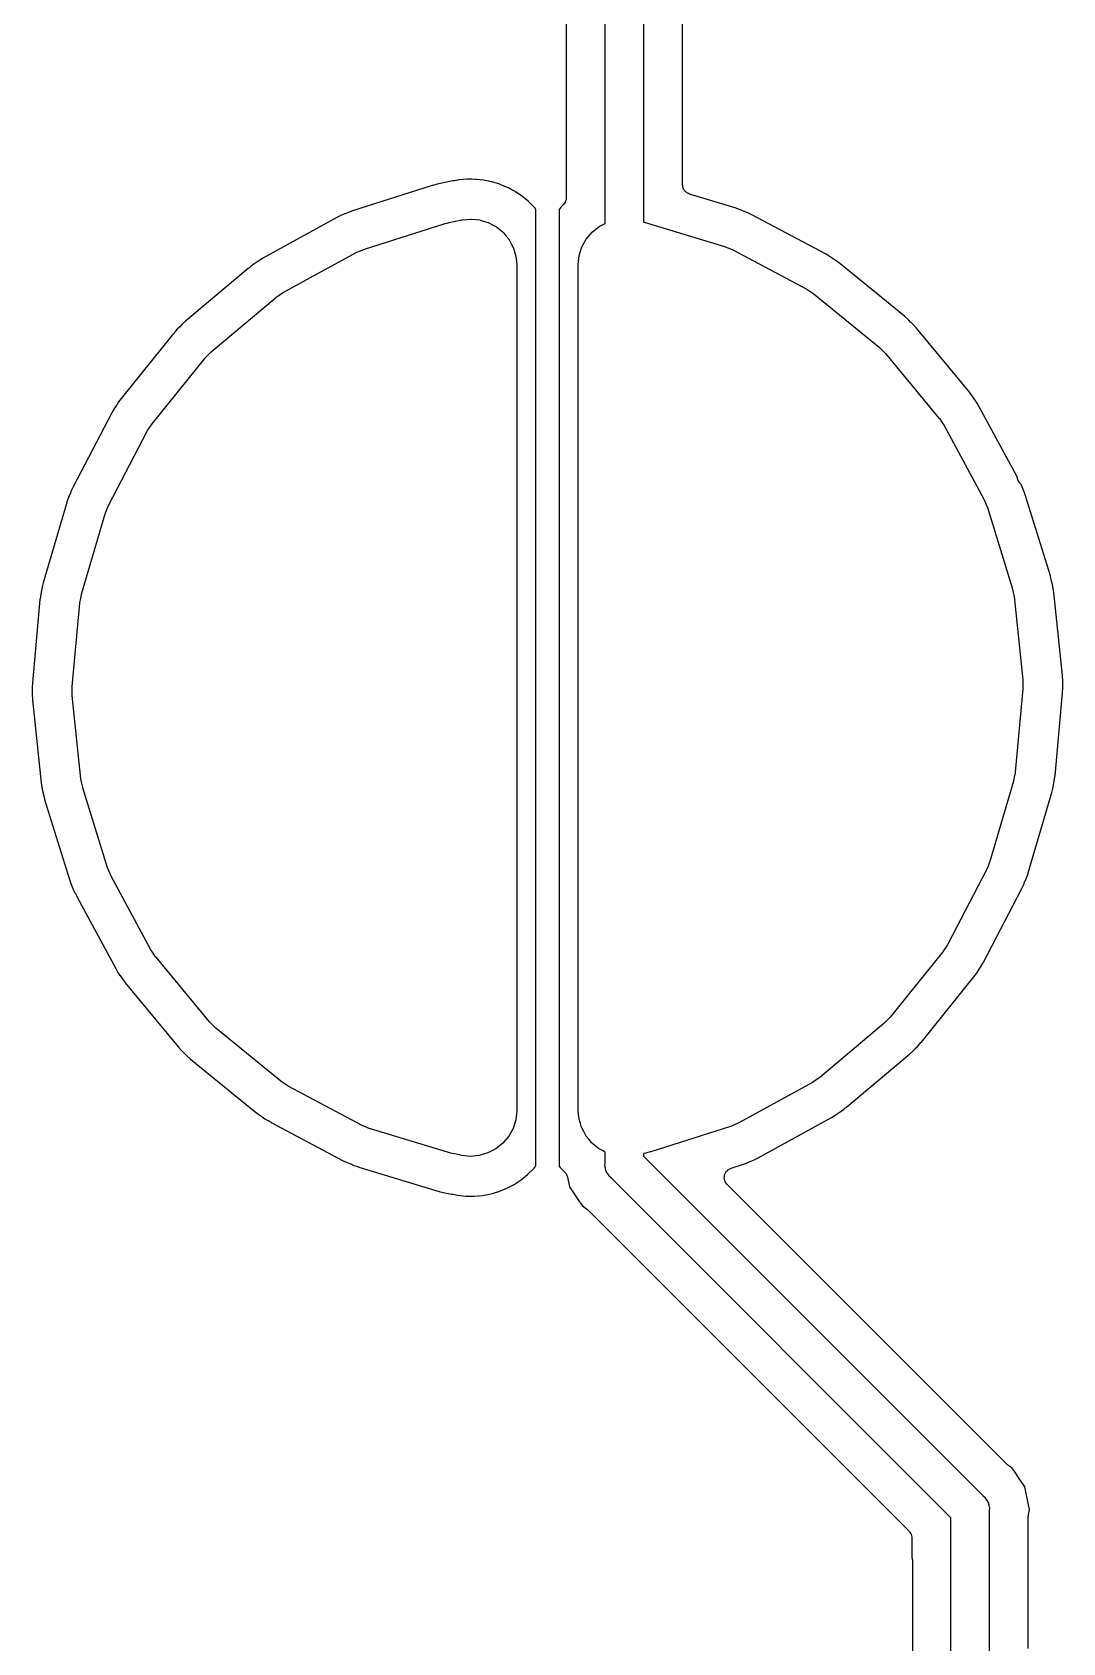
# Model space of a CAD drawing. Extents: x 40 to 174, y -137 to -40.
# Drawn here: x 109.44 to 122.86, y -81.48 to -60.52 of the extents above; entities that cross this region are included whole.
import ezdxf

# ---------------------------------------------------------------- set-up
doc = ezdxf.new("R2010")
doc.units = 0
doc.header["$MEASUREMENT"] = 0
doc.layers.add('BLACK', color=7, linetype='CONTINUOUS')

msp = doc.modelspace()

# ---------------------------------------------------------------- linework, layer by layer
at = {"layer": 'BLACK', "linetype": 'CONTINUOUS'}
for p, q in [((116.9, -63.0069), (116.9, -59.6536)), ((117.4, -59.5609), (117.4, -62.9901)), ((117.908, -62.5045), (117.908, -59.6372)), ((116.392, -59.9166), (116.392, -62.675)), ((114.916, -62.4541), (114.774, -62.4822)), ((114.919, -62.4546), (114.916, -62.4541)), ((114.93, -62.4525), (114.919, -62.4546)), ((114.941, -62.4523), (114.93, -62.4525)), ((114.952, -62.4484), (114.941, -62.4523)), ((114.941, -62.4523), (114.941, -62.4523)), ((114.962, -62.4464), (114.952, -62.4484)), ((114.963, -62.4463), (114.962, -62.4463)), ((114.962, -62.4463), (114.962, -62.4464)), ((114.962, -62.4464), (114.962, -62.4464)), ((114.996, -62.4417), (114.963, -62.4463)), ((115.002, -62.4408), (114.996, -62.4417)), ((114.996, -62.4417), (114.996, -62.4417)), ((114.996, -62.4417), (114.996, -62.4417)), ((115.053, -62.4367), (115.002, -62.4408)), ((115.054, -62.4366), (115.053, -62.4365)), ((115.053, -62.4365), (115.053, -62.4367)), ((115.101, -62.4323), (115.054, -62.4366)), ((115.102, -62.4323), (115.101, -62.4323)), ((115.104, -62.432), (115.102, -62.4323)), ((115.105, -62.4319), (115.104, -62.432)), ((115.162, -62.4327), (115.105, -62.4319)), ((115.163, -62.4327), (115.162, -62.4326)), ((115.162, -62.4326), (115.162, -62.4327)), ((115.219, -62.4331), (115.163, -62.4327)), ((115.221, -62.4333), (115.219, -62.4331)), ((115.222, -62.4336), (115.221, -62.4333)), ((115.223, -62.4336), (115.222, -62.4336)), ((115.271, -62.4389), (115.223, -62.4336)), ((115.272, -62.439), (115.271, -62.4389)), ((115.271, -62.4389), (115.271, -62.4389)), ((115.319, -62.444), (115.272, -62.439)), ((115.32, -62.4443), (115.319, -62.444)), ((115.322, -62.4443), (115.32, -62.4443)), ((115.323, -62.4445), (115.322, -62.4443)), ((115.379, -62.4563), (115.323, -62.4445)), ((115.38, -62.4565), (115.379, -62.4563)), ((115.379, -62.4563), (115.379, -62.4563)), ((115.435, -62.4678), (115.38, -62.4565)), ((115.436, -62.4683), (115.435, -62.4678)), ((115.438, -62.4689), (115.436, -62.4683)), ((115.439, -62.4691), (115.438, -62.4689)), ((115.484, -62.4835), (115.439, -62.4691)), ((114.648, -62.5142), (113.611, -62.8432)), ((114.652, -62.5129), (114.648, -62.5142)), ((114.657, -62.5115), (114.652, -62.5129)), ((114.715, -62.4967), (114.657, -62.5115)), ((114.718, -62.496), (114.715, -62.4966)), ((114.715, -62.4966), (114.715, -62.4967)), ((114.719, -62.4959), (114.718, -62.4959)), ((114.718, -62.4959), (114.718, -62.496)), ((114.774, -62.4822), (114.719, -62.4959)), ((115.485, -62.4836), (115.484, -62.4835)), ((115.485, -62.4838), (115.485, -62.4836)), ((115.53, -62.4979), (115.485, -62.4838)), ((115.532, -62.4984), (115.53, -62.4979)), ((115.533, -62.4987), (115.532, -62.4984)), ((115.535, -62.4992), (115.533, -62.4987)), ((115.587, -62.5215), (115.535, -62.4992)), ((115.587, -62.5216), (115.587, -62.5215)), ((115.588, -62.5219), (115.587, -62.5216)), ((115.639, -62.5436), (115.588, -62.5219)), ((115.641, -62.5445), (115.639, -62.5436)), ((115.642, -62.5454), (115.641, -62.5445)), ((115.643, -62.5458), (115.642, -62.5454)), ((115.685, -62.5688), (115.643, -62.5458)), ((115.685, -62.569), (115.685, -62.5688)), ((115.686, -62.5693), (115.685, -62.569)), ((115.728, -62.5918), (115.686, -62.5693)), ((115.729, -62.5925), (115.728, -62.5918)), ((115.73, -62.5931), (115.729, -62.5925)), ((115.732, -62.594), (115.73, -62.5931)), ((115.778, -62.6258), (115.732, -62.594)), ((115.778, -62.626), (115.778, -62.6258)), ((115.779, -62.6263), (115.778, -62.626)), ((115.825, -62.6579), (115.779, -62.6263)), ((115.827, -62.6591), (115.825, -62.6579)), ((115.828, -62.6601), (115.827, -62.6591)), ((115.829, -62.6608), (115.828, -62.6601)), ((115.865, -62.6913), (115.829, -62.6608)), ((116.392, -62.675), (116.391, -62.6812)), ((117.911, -62.5189), (117.908, -62.5045)), ((117.911, -62.5335), (117.911, -62.5189)), ((117.914, -62.5405), (117.911, -62.5335)), ((117.916, -62.548), (117.914, -62.5405)), ((117.923, -62.5606), (117.916, -62.548)), ((117.929, -62.5741), (117.923, -62.5606)), ((117.934, -62.5796), (117.929, -62.5741)), ((117.938, -62.5862), (117.934, -62.5796)), ((117.949, -62.5956), (117.938, -62.5862)), ((117.959, -62.6062), (117.949, -62.5956)), ((117.966, -62.6097), (117.959, -62.6062)), ((117.971, -62.6145), (117.966, -62.6097)), ((117.985, -62.6195), (117.971, -62.6145)), ((117.998, -62.6261), (117.985, -62.6195)), ((118.604, -62.8088), (117.998, -62.6261)), ((113.513, -62.8821), (113.47, -62.8999)), ((113.514, -62.8817), (113.513, -62.8821)), ((113.515, -62.8814), (113.514, -62.8817)), ((113.558, -62.8631), (113.515, -62.8814)), ((113.611, -62.8432), (113.558, -62.8631)), ((115.866, -62.6915), (115.865, -62.6913)), ((115.866, -62.6919), (115.866, -62.6915)), ((115.903, -62.7223), (115.866, -62.6919)), ((115.903, -62.723), (115.903, -62.7223)), ((115.905, -62.7238), (115.903, -62.723)), ((115.906, -62.7251), (115.905, -62.7238)), ((115.945, -62.7652), (115.906, -62.7251)), ((115.946, -62.7655), (115.945, -62.7652)), ((115.946, -62.7659), (115.946, -62.7655)), ((115.986, -62.8061), (115.946, -62.7659)), ((115.987, -62.8076), (115.986, -62.8061)), ((115.988, -62.8088), (115.987, -62.8076)), ((115.989, -62.8096), (115.988, -62.8088)), ((116, -62.8236), (115.989, -62.8096)), ((116, -69.0631), (116, -62.8236)), ((116.328, -62.7915), (116.3, -62.8244)), ((116.3, -62.8244), (116.3, -75.2764)), ((116.354, -62.7658), (116.328, -62.7915)), ((116.357, -62.7607), (116.354, -62.7658)), ((116.362, -62.7567), (116.357, -62.7607)), ((116.37, -62.7429), (116.362, -62.7567)), ((116.38, -62.7299), (116.37, -62.7429)), ((116.381, -62.7239), (116.38, -62.7299)), ((116.384, -62.7185), (116.381, -62.7239)), ((116.387, -62.7028), (116.384, -62.7185)), ((116.391, -62.6874), (116.387, -62.7028)), ((116.391, -62.6812), (116.391, -62.6874)), ((118.607, -62.8099), (118.604, -62.8088)), ((118.612, -62.8113), (118.607, -62.8099)), ((118.669, -62.8325), (118.612, -62.8113)), ((118.712, -62.8508), (118.669, -62.8325)), ((118.713, -62.851), (118.712, -62.8508)), ((118.714, -62.8515), (118.713, -62.851)), ((118.757, -62.8693), (118.714, -62.8515)), ((118.808, -62.8936), (118.757, -62.8693)), ((113.407, -62.9303), (112.454, -63.4544)), ((113.411, -62.9284), (113.407, -62.9303)), ((113.415, -62.9261), (113.411, -62.9284)), ((113.47, -62.8999), (113.415, -62.9261)), ((113.766, -63.3402), (114.806, -63.0102)), ((114.806, -63.0102), (114.814, -63.0077)), ((114.814, -63.0077), (114.843, -63.002)), ((114.843, -63.002), (114.871, -62.9934)), ((114.871, -62.9934), (115.034, -62.9613)), ((115.034, -62.9613), (115.037, -62.9607)), ((115.037, -62.9607), (115.038, -62.9606)), ((115.038, -62.9606), (115.042, -62.9598)), ((115.038, -62.9606), (115.038, -62.9606)), ((115.042, -62.9598), (115.098, -62.9551)), ((115.098, -62.9551), (115.154, -62.95)), ((115.154, -62.95), (115.157, -62.9503)), ((115.157, -62.9503), (115.159, -62.9501)), ((115.159, -62.9501), (115.215, -62.9564)), ((115.215, -62.9564), (115.271, -62.9623)), ((115.271, -62.9623), (115.273, -62.9629)), ((115.273, -62.9629), (115.275, -62.9632)), ((115.275, -62.9632), (115.329, -62.9803)), ((115.329, -62.9803), (115.383, -62.9969)), ((115.383, -62.9969), (115.385, -62.998)), ((115.385, -62.998), (115.387, -62.9987)), ((115.387, -62.9987), (115.436, -63.0258)), ((115.436, -63.0258), (115.486, -63.0526)), ((115.486, -63.0526), (115.487, -63.0541)), ((115.487, -63.0541), (115.489, -63.0552)), ((115.489, -63.0552), (115.532, -63.0913)), ((115.532, -63.0913), (115.576, -63.1272)), ((116.73, -63.1213), (116.821, -63.0479)), ((116.821, -63.0479), (116.9, -63.0069)), ((117.4, -62.9901), (117.409, -62.9918)), ((117.409, -62.9918), (118.453, -63.307)), ((119.769, -63.4042), (118.808, -62.8936)), ((115.576, -63.1272), (115.577, -63.129)), ((115.577, -63.129), (115.579, -63.1305)), ((115.579, -63.1305), (115.614, -63.1743)), ((115.614, -63.1743), (115.65, -63.218)), ((115.65, -63.218), (115.651, -63.22)), ((115.651, -63.22), (115.652, -63.2219)), ((115.652, -63.2219), (115.678, -63.2716)), ((115.678, -63.2716), (115.705, -63.3214)), ((116.599, -63.3136), (116.655, -63.211)), ((116.655, -63.211), (116.73, -63.1213)), ((118.453, -63.307), (118.461, -63.3095)), ((118.461, -63.3095), (118.511, -63.331)), ((112.366, -63.5117), (112.327, -63.5375)), ((112.367, -63.5107), (112.366, -63.5111)), ((112.366, -63.5111), (112.366, -63.5117)), ((112.406, -63.4843), (112.367, -63.5107)), ((112.454, -63.4544), (112.406, -63.4843)), ((112.702, -63.912), (113.658, -63.3863)), ((113.658, -63.3863), (113.666, -63.3823)), ((113.666, -63.3823), (113.716, -63.3616)), ((113.716, -63.3616), (113.766, -63.3402)), ((115.705, -63.3214), (115.705, -63.3236)), ((115.705, -63.3236), (115.706, -63.3257)), ((115.706, -63.3257), (115.722, -63.3795)), ((115.722, -63.3795), (115.739, -63.4335)), ((115.739, -63.4335), (115.739, -63.4358)), ((115.739, -63.4358), (115.739, -63.438)), ((115.739, -63.438), (115.745, -63.4939)), ((115.745, -63.4939), (115.75, -63.55)), ((116.55, -63.5416), (116.563, -63.4253)), ((116.563, -63.4253), (116.599, -63.3136)), ((118.511, -63.331), (118.561, -63.3517)), ((118.561, -63.3517), (119.525, -63.8638)), ((119.772, -63.406), (119.769, -63.4042)), ((119.777, -63.4083), (119.772, -63.406)), ((119.829, -63.4402), (119.777, -63.4083)), ((119.867, -63.4665), (119.829, -63.4402)), ((119.868, -63.4669), (119.867, -63.4665)), ((119.869, -63.4675), (119.868, -63.4669)), ((119.908, -63.4933), (119.869, -63.4675)), ((119.954, -63.5272), (119.908, -63.4933)), ((112.252, -63.5958), (111.438, -64.2789)), ((112.255, -63.5946), (112.252, -63.5958)), ((112.263, -63.5879), (112.255, -63.5946)), ((112.272, -63.5828), (112.263, -63.5879)), ((112.275, -63.58), (112.272, -63.5828)), ((112.283, -63.5714), (112.275, -63.58)), ((112.292, -63.5641), (112.283, -63.5714)), ((112.327, -63.5375), (112.292, -63.5634)), ((112.292, -63.5634), (112.292, -63.5641)), ((115.75, -63.55), (115.75, -74.55)), ((116.55, -63.55), (116.55, -63.5416)), ((116.55, -74.55), (116.55, -63.55)), ((120.797, -64.2146), (119.954, -63.5272)), ((112.657, -63.9427), (112.702, -63.912)), ((119.525, -63.8638), (119.532, -63.8678)), ((119.532, -63.8678), (119.577, -63.8985)), ((119.577, -63.8985), (119.622, -63.9286)), ((119.622, -63.9286), (120.468, -64.618)), ((111.77, -64.6795), (112.606, -63.9782)), ((112.606, -63.9781), (112.612, -63.9728)), ((112.606, -63.9782), (112.606, -63.9781)), ((112.606, -63.9781), (112.606, -63.9781)), ((112.612, -63.9728), (112.657, -63.9427)), ((111.362, -64.3523), (111.329, -64.3851)), ((111.363, -64.351), (111.362, -64.3515)), ((111.362, -64.3515), (111.362, -64.3523)), ((111.396, -64.3176), (111.363, -64.351)), ((111.438, -64.2789), (111.396, -64.3176)), ((120.8, -64.2173), (120.797, -64.2146)), ((120.803, -64.2202), (120.8, -64.2173)), ((120.848, -64.2616), (120.803, -64.2202)), ((120.881, -64.2949), (120.848, -64.2616)), ((120.882, -64.2954), (120.881, -64.2949)), ((120.882, -64.2962), (120.882, -64.2954)), ((120.915, -64.329), (120.882, -64.2962)), ((120.954, -64.3712), (120.915, -64.329)), ((111.262, -64.463), (110.601, -65.285)), ((111.263, -64.4615), (111.262, -64.463)), ((111.271, -64.4565), (111.263, -64.4615)), ((111.279, -64.4467), (111.271, -64.4565)), ((111.289, -64.4381), (111.279, -64.4467)), ((111.291, -64.4346), (111.289, -64.4381)), ((111.295, -64.4266), (111.291, -64.4346)), ((111.297, -64.4241), (111.295, -64.4266)), ((111.301, -64.4194), (111.297, -64.4241)), ((111.303, -64.4132), (111.301, -64.4194)), ((111.329, -64.3851), (111.303, -64.4132)), ((121.647, -65.2092), (120.954, -64.3712)), ((111.004, -65.6135), (111.688, -64.7632)), ((111.688, -64.7632), (111.693, -64.7567)), ((111.688, -64.7632), (111.688, -64.7632)), ((111.688, -64.7632), (111.688, -64.7632)), ((111.693, -64.7567), (111.732, -64.7183)), ((111.732, -64.7183), (111.77, -64.6795)), ((120.468, -64.618), (120.474, -64.6234)), ((120.474, -64.6234), (120.512, -64.6623)), ((120.512, -64.6623), (120.551, -64.7006)), ((120.551, -64.7006), (121.246, -65.5411)), ((110.541, -65.3717), (110.515, -65.4104)), ((110.542, -65.3703), (110.541, -65.3709)), ((110.541, -65.3709), (110.541, -65.3717)), ((110.567, -65.3312), (110.542, -65.3703)), ((110.601, -65.285), (110.567, -65.3312)), ((121.65, -65.2122), (121.647, -65.2092)), ((121.653, -65.216), (121.65, -65.2122)), ((121.689, -65.2654), (121.653, -65.216)), ((121.715, -65.3044), (121.689, -65.2654)), ((121.715, -65.305), (121.715, -65.3044)), ((121.716, -65.3058), (121.715, -65.305)), ((121.742, -65.3446), (121.716, -65.3058)), ((121.771, -65.3934), (121.742, -65.3446)), ((122.264, -66.3046), (121.771, -65.3934)), ((110.479, -65.4704), (109.975, -66.4346)), ((110.481, -65.4669), (110.479, -65.4704)), ((110.479, -65.4704), (110.479, -65.4704)), ((110.483, -65.4628), (110.481, -65.4669)), ((110.515, -65.4104), (110.483, -65.4628)), ((110.975, -65.659), (111.004, -65.6135)), ((121.246, -65.5411), (121.252, -65.5476)), ((121.252, -65.5476), (121.282, -65.5932)), ((121.282, -65.5932), (121.312, -65.6382)), ((110.435, -66.6784), (110.94, -65.7115)), ((110.94, -65.7115), (110.944, -65.7041)), ((110.944, -65.7041), (110.975, -65.659)), ((121.312, -65.6382), (121.831, -66.5979)), ((109.975, -66.4346), (109.951, -66.4863)), ((122.264, -66.3079), (122.264, -66.3046)), ((122.268, -66.3215), (122.264, -66.3079)), ((122.27, -66.3355), (122.268, -66.3215)), ((122.271, -66.3385), (122.27, -66.3355)), ((122.271, -66.3387), (122.271, -66.3385)), ((122.274, -66.343), (122.271, -66.3387)), ((122.276, -66.3504), (122.274, -66.343)), ((122.278, -66.3543), (122.276, -66.3504)), ((122.286, -66.3655), (122.278, -66.3543)), ((122.292, -66.3776), (122.286, -66.3655)), ((122.298, -66.3833), (122.292, -66.3776)), ((122.303, -66.3902), (122.298, -66.3833)), ((122.31, -66.3948), (122.303, -66.3902)), ((122.319, -66.4134), (122.31, -66.3948)), ((122.336, -66.4565), (122.319, -66.4134)), ((109.892, -66.6402), (109.585, -67.6837)), ((109.893, -66.6362), (109.892, -66.6402)), ((109.894, -66.6318), (109.893, -66.6362)), ((109.915, -66.5742), (109.894, -66.6318)), ((109.933, -66.5313), (109.915, -66.5742)), ((109.934, -66.5297), (109.933, -66.5305)), ((109.933, -66.5305), (109.933, -66.5313)), ((109.951, -66.4863), (109.934, -66.5297)), ((121.831, -66.5979), (121.831, -66.5979)), ((121.831, -66.5979), (121.831, -66.5979)), ((121.831, -66.5979), (121.835, -66.6053)), ((121.835, -66.6053), (121.855, -66.6557)), ((121.855, -66.6557), (121.876, -66.7058)), ((122.337, -66.4573), (122.336, -66.4565)), ((122.337, -66.4582), (122.337, -66.4573)), ((122.355, -66.5012), (122.337, -66.4582)), ((122.374, -66.5548), (122.355, -66.5012)), ((122.696, -67.5937), (122.374, -66.5548)), ((110.083, -67.8336), (110.391, -66.787)), ((110.391, -66.787), (110.394, -66.7789)), ((110.394, -66.7789), (110.415, -66.7288)), ((110.415, -66.7288), (110.435, -66.6784)), ((121.876, -66.7058), (122.199, -67.748)), ((109.585, -67.6837), (109.571, -67.7392)), ((122.697, -67.5978), (122.696, -67.5937)), ((122.699, -67.6024), (122.697, -67.5978)), ((122.713, -67.6617), (122.699, -67.6024)), ((122.722, -67.7074), (122.713, -67.6617)), ((122.722, -67.7083), (122.722, -67.7074)), ((122.722, -67.7092), (122.722, -67.7083)), ((122.732, -67.755), (122.722, -67.7092)), ((109.543, -67.9018), (109.444, -68.9849)), ((109.544, -67.8929), (109.543, -67.8977)), ((109.543, -67.8977), (109.543, -67.9018)), ((109.553, -67.8324), (109.544, -67.8929)), ((109.562, -67.7868), (109.553, -67.8324)), ((109.563, -67.7851), (109.562, -67.7859)), ((109.562, -67.7859), (109.562, -67.7868)), ((109.571, -67.7392), (109.563, -67.7851)), ((110.062, -67.9403), (110.073, -67.887)), ((110.073, -67.887), (110.083, -67.8336)), ((122.199, -67.748), (122.201, -67.756)), ((122.201, -67.756), (122.212, -67.8094)), ((122.212, -67.8094), (122.223, -67.8627)), ((122.223, -67.8627), (122.337, -68.9477)), ((122.741, -67.8114), (122.732, -67.755)), ((122.854, -68.8931), (122.741, -67.8114)), ((109.962, -69.0352), (110.061, -67.9486)), ((110.061, -67.9486), (110.062, -67.9403)), ((122.337, -68.9477), (122.338, -68.9561)), ((122.338, -68.9561), (122.337, -69.0105)), ((122.855, -68.8971), (122.854, -68.8931)), ((122.855, -68.9019), (122.855, -68.8971)), ((122.858, -68.963), (122.855, -68.9019)), ((122.858, -69.0096), (122.858, -68.963)), ((109.444, -68.9849), (109.442, -69.0419)), ((109.442, -69.0419), (109.442, -69.0886)), ((109.442, -69.0886), (109.442, -69.0895)), ((109.442, -69.0895), (109.442, -69.0904)), ((109.442, -69.0904), (109.442, -69.137)), ((109.442, -69.137), (109.445, -69.1981)), ((109.963, -69.0895), (109.962, -69.0352)), ((109.962, -69.1439), (109.963, -69.0895)), ((109.963, -69.1523), (109.962, -69.1439)), ((110.077, -70.2373), (109.963, -69.1523)), ((116, -75.2756), (116, -69.0631)), ((116, -69.0631), (116, -69.0631)), ((122.338, -69.0648), (122.239, -70.1514)), ((122.337, -69.0105), (122.338, -69.0648)), ((122.757, -70.1981), (122.856, -69.1151)), ((122.856, -69.1151), (122.858, -69.0581)), ((122.858, -69.0104), (122.858, -69.0096)), ((122.858, -69.0113), (122.858, -69.0104)), ((122.858, -69.0581), (122.858, -69.0113)), ((109.445, -69.1981), (109.445, -69.2029)), ((109.445, -69.2029), (109.446, -69.2069)), ((109.446, -69.2069), (109.559, -70.2886)), ((122.227, -70.213), (122.217, -70.2664)), ((122.238, -70.1597), (122.227, -70.213)), ((122.239, -70.1514), (122.238, -70.1597)), ((122.747, -70.2676), (122.756, -70.2071)), ((122.756, -70.2071), (122.757, -70.2023)), ((122.757, -70.2023), (122.757, -70.1981)), ((109.559, -70.2886), (109.568, -70.345)), ((109.568, -70.345), (109.578, -70.3909)), ((109.578, -70.3909), (109.578, -70.3918)), ((109.578, -70.3918), (109.578, -70.3926)), ((109.578, -70.3926), (109.587, -70.4383)), ((110.088, -70.2906), (110.077, -70.2373)), ((110.099, -70.344), (110.088, -70.2906)), ((110.101, -70.352), (110.099, -70.344)), ((110.424, -71.3942), (110.101, -70.352)), ((122.217, -70.2664), (121.909, -71.313)), ((122.408, -71.4598), (122.715, -70.4163)), ((122.715, -70.4163), (122.729, -70.3608)), ((122.729, -70.3608), (122.737, -70.3149)), ((122.737, -70.3149), (122.738, -70.3141)), ((122.738, -70.3132), (122.747, -70.2676)), ((122.738, -70.3141), (122.738, -70.3132)), ((109.587, -70.4383), (109.601, -70.4976)), ((109.601, -70.4976), (109.603, -70.502)), ((109.603, -70.502), (109.604, -70.5063)), ((109.604, -70.5063), (109.926, -71.5452)), ((110.445, -71.4443), (110.424, -71.3942)), ((110.465, -71.4947), (110.445, -71.4443)), ((121.865, -71.4216), (121.36, -72.3885)), ((121.885, -71.3712), (121.865, -71.4216)), ((121.906, -71.3211), (121.885, -71.3712)), ((121.909, -71.313), (121.906, -71.3211)), ((122.385, -71.5258), (122.406, -71.4682)), ((122.406, -71.4682), (122.407, -71.4636)), ((122.407, -71.4636), (122.408, -71.4598)), ((109.926, -71.5452), (109.945, -71.5988)), ((109.945, -71.5988), (109.963, -71.6419)), ((109.963, -71.6419), (109.963, -71.6427)), ((109.963, -71.6427), (109.964, -71.6435)), ((109.964, -71.6435), (109.981, -71.6866)), ((109.981, -71.6866), (109.997, -71.721)), ((110.469, -71.5021), (110.465, -71.4947)), ((110.988, -72.4618), (110.469, -71.5021)), ((110.469, -71.5021), (110.469, -71.5021)), ((110.469, -71.5021), (110.469, -71.5021)), ((121.821, -72.6293), (122.325, -71.6654)), ((122.325, -71.6654), (122.349, -71.6137)), ((122.349, -71.6137), (122.366, -71.5703)), ((122.366, -71.5703), (122.367, -71.5696)), ((122.367, -71.5687), (122.385, -71.5258)), ((122.367, -71.5696), (122.367, -71.5687)), ((109.997, -71.721), (110.002, -71.7254)), ((110.002, -71.7254), (110.007, -71.734)), ((110.007, -71.734), (110.013, -71.7414)), ((110.013, -71.7414), (110.015, -71.7453)), ((110.015, -71.7453), (110.019, -71.7567)), ((110.019, -71.7567), (110.025, -71.7674)), ((110.025, -71.7674), (110.026, -71.7774)), ((110.026, -71.7774), (110.027, -71.7781)), ((110.027, -71.7781), (110.529, -72.7066)), ((111.018, -72.5068), (110.988, -72.4618)), ((111.048, -72.5524), (111.018, -72.5068)), ((121.296, -72.4865), (120.612, -73.3368)), ((121.325, -72.441), (121.296, -72.4865)), ((121.356, -72.3959), (121.325, -72.441)), ((121.36, -72.3885), (121.356, -72.3959)), ((110.529, -72.7066), (110.558, -72.7554)), ((111.054, -72.5589), (111.048, -72.5524)), ((111.749, -73.3994), (111.054, -72.5589)), ((121.733, -72.7688), (121.758, -72.7297)), ((121.758, -72.7297), (121.759, -72.7291)), ((121.759, -72.7283), (121.785, -72.6897)), ((121.759, -72.7291), (121.759, -72.7283)), ((121.785, -72.6897), (121.817, -72.6373)), ((121.817, -72.6373), (121.819, -72.6331)), ((121.819, -72.6331), (121.821, -72.6293)), ((110.558, -72.7554), (110.584, -72.7941)), ((110.584, -72.7941), (110.585, -72.795)), ((110.585, -72.795), (110.585, -72.7956)), ((110.585, -72.7956), (110.611, -72.8346)), ((110.611, -72.8346), (110.647, -72.884)), ((110.647, -72.884), (110.65, -72.8875)), ((110.65, -72.8875), (110.653, -72.891)), ((110.653, -72.891), (111.346, -73.7288)), ((121.018, -73.6627), (121.699, -72.815)), ((121.699, -72.815), (121.733, -72.7688)), ((120.607, -73.3433), (120.568, -73.3816)), ((120.612, -73.3368), (120.607, -73.3433)), ((111.788, -73.4377), (111.749, -73.3994)), ((111.826, -73.4766), (111.788, -73.4377)), ((111.832, -73.482), (111.826, -73.4766)), ((112.678, -74.1714), (111.832, -73.482)), ((120.53, -73.4205), (119.694, -74.1218)), ((120.568, -73.3816), (120.53, -73.4205)), ((111.346, -73.7288), (111.385, -73.771)), ((111.385, -73.771), (111.418, -73.8038)), ((120.862, -73.8211), (120.904, -73.7824)), ((120.904, -73.7824), (120.937, -73.749)), ((120.937, -73.749), (120.938, -73.7485)), ((120.938, -73.7477), (120.971, -73.7149)), ((120.938, -73.7485), (120.938, -73.7477)), ((120.971, -73.7149), (121.012, -73.6696)), ((121.012, -73.6696), (121.015, -73.666)), ((121.015, -73.666), (121.018, -73.6627)), ((111.418, -73.8038), (111.418, -73.8046)), ((111.418, -73.8046), (111.419, -73.8051)), ((111.419, -73.8051), (111.452, -73.8384)), ((111.452, -73.8384), (111.497, -73.8798)), ((111.497, -73.8798), (111.5, -73.8828)), ((111.5, -73.8828), (111.503, -73.8855)), ((111.503, -73.8855), (112.346, -74.5728)), ((120.048, -74.5042), (120.862, -73.8211)), ((112.723, -74.2015), (112.678, -74.1714)), ((112.768, -74.2322), (112.723, -74.2015)), ((119.598, -74.188), (118.642, -74.7137)), ((119.643, -74.1573), (119.598, -74.188)), ((119.688, -74.1272), (119.643, -74.1573)), ((119.694, -74.1219), (119.688, -74.1272)), ((119.694, -74.1218), (119.694, -74.1219)), ((119.694, -74.1219), (119.694, -74.1219)), ((112.775, -74.2362), (112.768, -74.2322)), ((113.739, -74.7483), (112.775, -74.2362)), ((112.775, -74.2362), (112.775, -74.2362)), ((112.775, -74.2362), (112.775, -74.2362)), ((112.346, -74.5728), (112.392, -74.6067)), ((112.392, -74.6067), (112.431, -74.6325)), ((115.75, -74.5584), (115.737, -74.6747)), ((115.75, -74.55), (115.75, -74.5584)), ((116.555, -74.606), (116.55, -74.55)), ((116.561, -74.662), (116.555, -74.606)), ((119.846, -74.6456), (119.894, -74.6157)), ((119.894, -74.6157), (119.933, -74.5893)), ((119.933, -74.5893), (119.934, -74.5889)), ((119.934, -74.5883), (119.973, -74.5625)), ((119.934, -74.5889), (119.934, -74.5883)), ((119.973, -74.5625), (120.008, -74.5366)), ((120.008, -74.5359), (120.017, -74.5286)), ((120.008, -74.5366), (120.008, -74.5359)), ((120.017, -74.5286), (120.025, -74.52)), ((120.025, -74.52), (120.028, -74.5172)), ((120.028, -74.5172), (120.037, -74.5121)), ((120.037, -74.5121), (120.045, -74.5054)), ((120.045, -74.5054), (120.048, -74.5042)), ((112.431, -74.6325), (112.432, -74.6331)), ((112.432, -74.6331), (112.433, -74.6335)), ((112.433, -74.6335), (112.471, -74.6598)), ((112.471, -74.6598), (112.498, -74.6765)), ((112.498, -74.6765), (112.5, -74.678)), ((112.5, -74.678), (112.502, -74.6789)), ((112.502, -74.6789), (112.509, -74.6831)), ((112.509, -74.6831), (112.512, -74.6845)), ((112.512, -74.6845), (112.512, -74.6845)), ((112.512, -74.6845), (112.517, -74.6871)), ((112.517, -74.6871), (112.525, -74.6895)), ((112.525, -74.6895), (112.529, -74.6914)), ((112.529, -74.6914), (112.539, -74.6991)), ((112.539, -74.6991), (112.551, -74.7052)), ((112.551, -74.7052), (112.553, -74.7074)), ((112.553, -74.7074), (113.492, -75.2064)), ((113.789, -74.769), (113.739, -74.7483)), ((113.839, -74.7905), (113.789, -74.769)), ((113.847, -74.793), (113.839, -74.7905)), ((114.891, -75.1082), (113.847, -74.793)), ((115.701, -74.7864), (115.645, -74.889)), ((115.737, -74.6747), (115.701, -74.7864)), ((116.561, -74.6642), (116.561, -74.662)), ((116.561, -74.6665), (116.561, -74.6642)), ((116.578, -74.7204), (116.561, -74.6665)), ((116.594, -74.7743), (116.578, -74.7204)), ((116.595, -74.7764), (116.594, -74.7743)), ((116.595, -74.7786), (116.595, -74.7764)), ((116.622, -74.8283), (116.595, -74.7786)), ((116.648, -74.8781), (116.622, -74.8283)), ((118.534, -74.7598), (117.494, -75.0898)), ((118.584, -74.7384), (118.534, -74.7598)), ((118.634, -74.7177), (118.584, -74.7384)), ((118.642, -74.7137), (118.634, -74.7177)), ((118.893, -75.1696), (119.846, -74.6456)), ((115.57, -74.9787), (115.479, -75.0521)), ((115.645, -74.889), (115.57, -74.9787)), ((116.649, -74.88), (116.648, -74.8781)), ((116.65, -74.882), (116.649, -74.88)), ((116.686, -74.9256), (116.65, -74.882)), ((116.721, -74.9695), (116.686, -74.9256)), ((116.723, -74.971), (116.721, -74.9695)), ((116.724, -74.9728), (116.723, -74.971)), ((116.768, -75.0086), (116.724, -74.9728)), ((116.811, -75.0448), (116.768, -75.0086)), ((116.813, -75.0459), (116.811, -75.0448)), ((116.814, -75.0474), (116.813, -75.0459)), ((116.864, -75.0742), (116.814, -75.0474)), ((113.492, -75.2064), (113.543, -75.2307)), ((113.543, -75.2307), (113.586, -75.2485)), ((113.586, -75.2485), (113.587, -75.249)), ((113.587, -75.249), (113.588, -75.2492)), ((113.588, -75.2492), (113.631, -75.2675)), ((115.006, -75.1309), (114.891, -75.1082)), ((115.007, -75.1309), (115.006, -75.1309)), ((115.029, -75.1377), (115.007, -75.1309)), ((115.146, -75.15), (115.029, -75.1377)), ((115.262, -75.1394), (115.146, -75.15)), ((115.375, -75.1063), (115.262, -75.1394)), ((115.479, -75.0521), (115.375, -75.1063)), ((116.9, -75.094), (116.864, -75.0742)), ((116.897, -75.2717), (116.9, -75.2387)), ((116.9, -75.2387), (116.9, -75.094)), ((117.429, -75.1066), (117.4, -75.1123)), ((117.4, -75.1123), (117.4, -75.1461)), ((117.4, -75.1461), (121.819, -79.5651)), ((117.457, -75.098), (117.429, -75.1066)), ((117.486, -75.0923), (117.457, -75.098)), ((117.494, -75.0898), (117.486, -75.0923)), ((118.539, -75.3043), (118.689, -75.2568)), ((118.689, -75.2568), (118.742, -75.2369)), ((118.742, -75.2369), (118.785, -75.2186)), ((118.785, -75.2186), (118.786, -75.2184)), ((118.786, -75.2184), (118.787, -75.2179)), ((118.787, -75.2179), (118.83, -75.2001)), ((118.83, -75.2001), (118.885, -75.1739)), ((118.885, -75.1739), (118.889, -75.1716)), ((118.889, -75.1716), (118.893, -75.1696)), ((113.631, -75.2675), (113.688, -75.2887)), ((113.688, -75.2887), (113.693, -75.2901)), ((113.693, -75.2901), (113.696, -75.2912)), ((113.696, -75.2912), (114.738, -75.6056)), ((115.714, -75.5162), (115.809, -75.4538)), ((115.809, -75.4538), (115.891, -75.3882)), ((115.891, -75.3882), (115.972, -75.3085)), ((115.972, -75.3085), (116, -75.2756)), ((116.3, -75.2764), (116.311, -75.2904)), ((116.311, -75.2904), (116.312, -75.2913)), ((116.312, -75.2913), (116.313, -75.2926)), ((116.313, -75.2926), (116.314, -75.294)), ((116.314, -75.294), (116.354, -75.334)), ((116.354, -75.334), (116.354, -75.3344)), ((116.354, -75.3344), (116.355, -75.3347)), ((116.355, -75.3347), (116.378, -75.3585)), ((116.378, -75.3585), (116.386, -75.3705)), ((116.386, -75.3705), (116.396, -75.3814)), ((116.396, -75.3814), (116.398, -75.3885)), ((116.398, -75.3885), (116.403, -75.3949)), ((116.403, -75.3949), (116.406, -75.409)), ((116.406, -75.409), (116.412, -75.4225)), ((116.412, -75.4225), (116.436, -75.5454)), ((116.906, -75.3038), (116.897, -75.2717)), ((116.911, -75.3364), (116.906, -75.3038)), ((116.917, -75.3461), (116.911, -75.3364)), ((116.92, -75.3569), (116.917, -75.3461)), ((116.939, -75.3841), (116.92, -75.3569)), ((116.956, -75.4128), (116.939, -75.3841)), ((116.981, -75.4341), (116.956, -75.4128)), ((121.4, -79.8532), (116.981, -75.4341)), ((118.451, -75.4364), (118.453, -75.4173)), ((118.452, -75.4393), (118.451, -75.4364)), ((118.451, -75.4422), (118.452, -75.4393)), ((118.457, -75.4605), (118.451, -75.4422)), ((118.453, -75.3981), (118.454, -75.3954)), ((118.453, -75.4173), (118.453, -75.3981)), ((118.454, -75.3954), (118.455, -75.3925)), ((118.455, -75.3925), (118.463, -75.3751)), ((118.462, -75.479), (118.457, -75.4605)), ((118.463, -75.3751), (118.47, -75.3573)), ((118.47, -75.3573), (118.472, -75.3552)), ((118.472, -75.3552), (118.473, -75.3525)), ((118.473, -75.3525), (118.487, -75.3389)), ((118.487, -75.3389), (118.5, -75.3248)), ((118.5, -75.3248), (118.502, -75.3234)), ((118.502, -75.3234), (118.504, -75.3213)), ((118.504, -75.3213), (118.522, -75.3132)), ((118.522, -75.3132), (118.539, -75.3043)), ((114.738, -75.6056), (114.793, -75.6193)), ((114.793, -75.6193), (114.899, -75.6403)), ((114.899, -75.6403), (114.903, -75.6407)), ((114.903, -75.6407), (114.909, -75.6425)), ((114.909, -75.6425), (114.916, -75.6427)), ((114.916, -75.6427), (114.981, -75.656)), ((114.981, -75.656), (115.085, -75.6669)), ((115.085, -75.6669), (115.199, -75.6677)), ((115.199, -75.6677), (115.303, -75.6582)), ((115.303, -75.6582), (115.415, -75.6369)), ((115.415, -75.6369), (115.516, -75.6073)), ((115.516, -75.6073), (115.621, -75.5646)), ((115.621, -75.5646), (115.714, -75.5162)), ((116.436, -75.5454), (116.568, -75.7432)), ((118.464, -75.4814), (118.462, -75.479)), ((118.465, -75.4842), (118.464, -75.4814)), ((118.477, -75.4994), (118.465, -75.4842)), ((118.488, -75.5152), (118.477, -75.4994)), ((122.124, -79.152), (118.488, -75.5152)), ((116.568, -75.7432), (116.568, -75.7432)), ((116.568, -75.7432), (116.604, -75.7961)), ((116.604, -75.7961), (116.656, -75.8314)), ((116.656, -75.8314), (116.665, -75.8401)), ((116.665, -75.8401), (116.676, -75.8472)), ((116.676, -75.8472), (120.855, -80.0264)), ((122.135, -79.1591), (122.124, -79.152)), ((122.144, -79.1678), (122.135, -79.1591)), ((122.196, -79.2031), (122.144, -79.1678)), ((122.232, -79.256), (122.196, -79.2031)), ((122.282, -79.3306), (122.232, -79.256)), ((122.364, -79.4538), (122.282, -79.3306)), ((122.282, -79.3306), (122.282, -79.3306)), ((121.819, -79.5651), (121.844, -79.5864)), ((121.844, -79.5864), (121.861, -79.6151)), ((121.861, -79.6151), (121.88, -79.6423)), ((121.88, -79.6423), (121.883, -79.6531)), ((121.883, -79.6531), (121.889, -79.6628)), ((122.41, -79.6872), (122.364, -79.4538)), ((121.4, -82.0569), (121.4, -79.8532)), ((121.889, -79.6628), (121.894, -79.6954)), ((121.894, -79.6954), (121.903, -79.7275)), ((121.903, -79.7275), (121.9, -79.7605)), ((121.9, -79.7605), (121.9, -82.0401)), ((122.408, -79.8368), (122.41, -79.8245)), ((122.408, -81.5545), (122.408, -79.8368)), ((122.423, -79.7496), (122.41, -79.6872)), ((122.41, -79.812), (122.423, -79.7496)), ((122.41, -79.8245), (122.41, -79.812)), ((120.855, -80.0264), (120.858, -80.031)), ((120.858, -80.031), (120.862, -80.0345)), ((120.862, -80.0345), (120.871, -80.0489)), ((120.871, -80.0489), (120.88, -80.0625)), ((120.88, -80.0625), (120.882, -80.0679)), ((120.882, -80.0679), (120.884, -80.0727)), ((120.884, -80.0727), (120.887, -80.0891)), ((120.887, -80.0891), (120.892, -80.1051)), ((120.892, -80.1051), (120.891, -80.1107)), ((120.891, -80.1107), (120.892, -80.1162)), ((120.892, -80.1162), (120.892, -80.3578)), ((120.892, -80.3578), (120.894, -80.3708)), ((120.894, -80.3708), (120.903, -80.4029)), ((120.903, -80.4029), (120.9, -80.4359)), ((120.9, -80.4359), (120.9, -82.1369))]:
    msp.add_line(p, q, dxfattribs=at)

doc.saveas('drawing.dxf')
